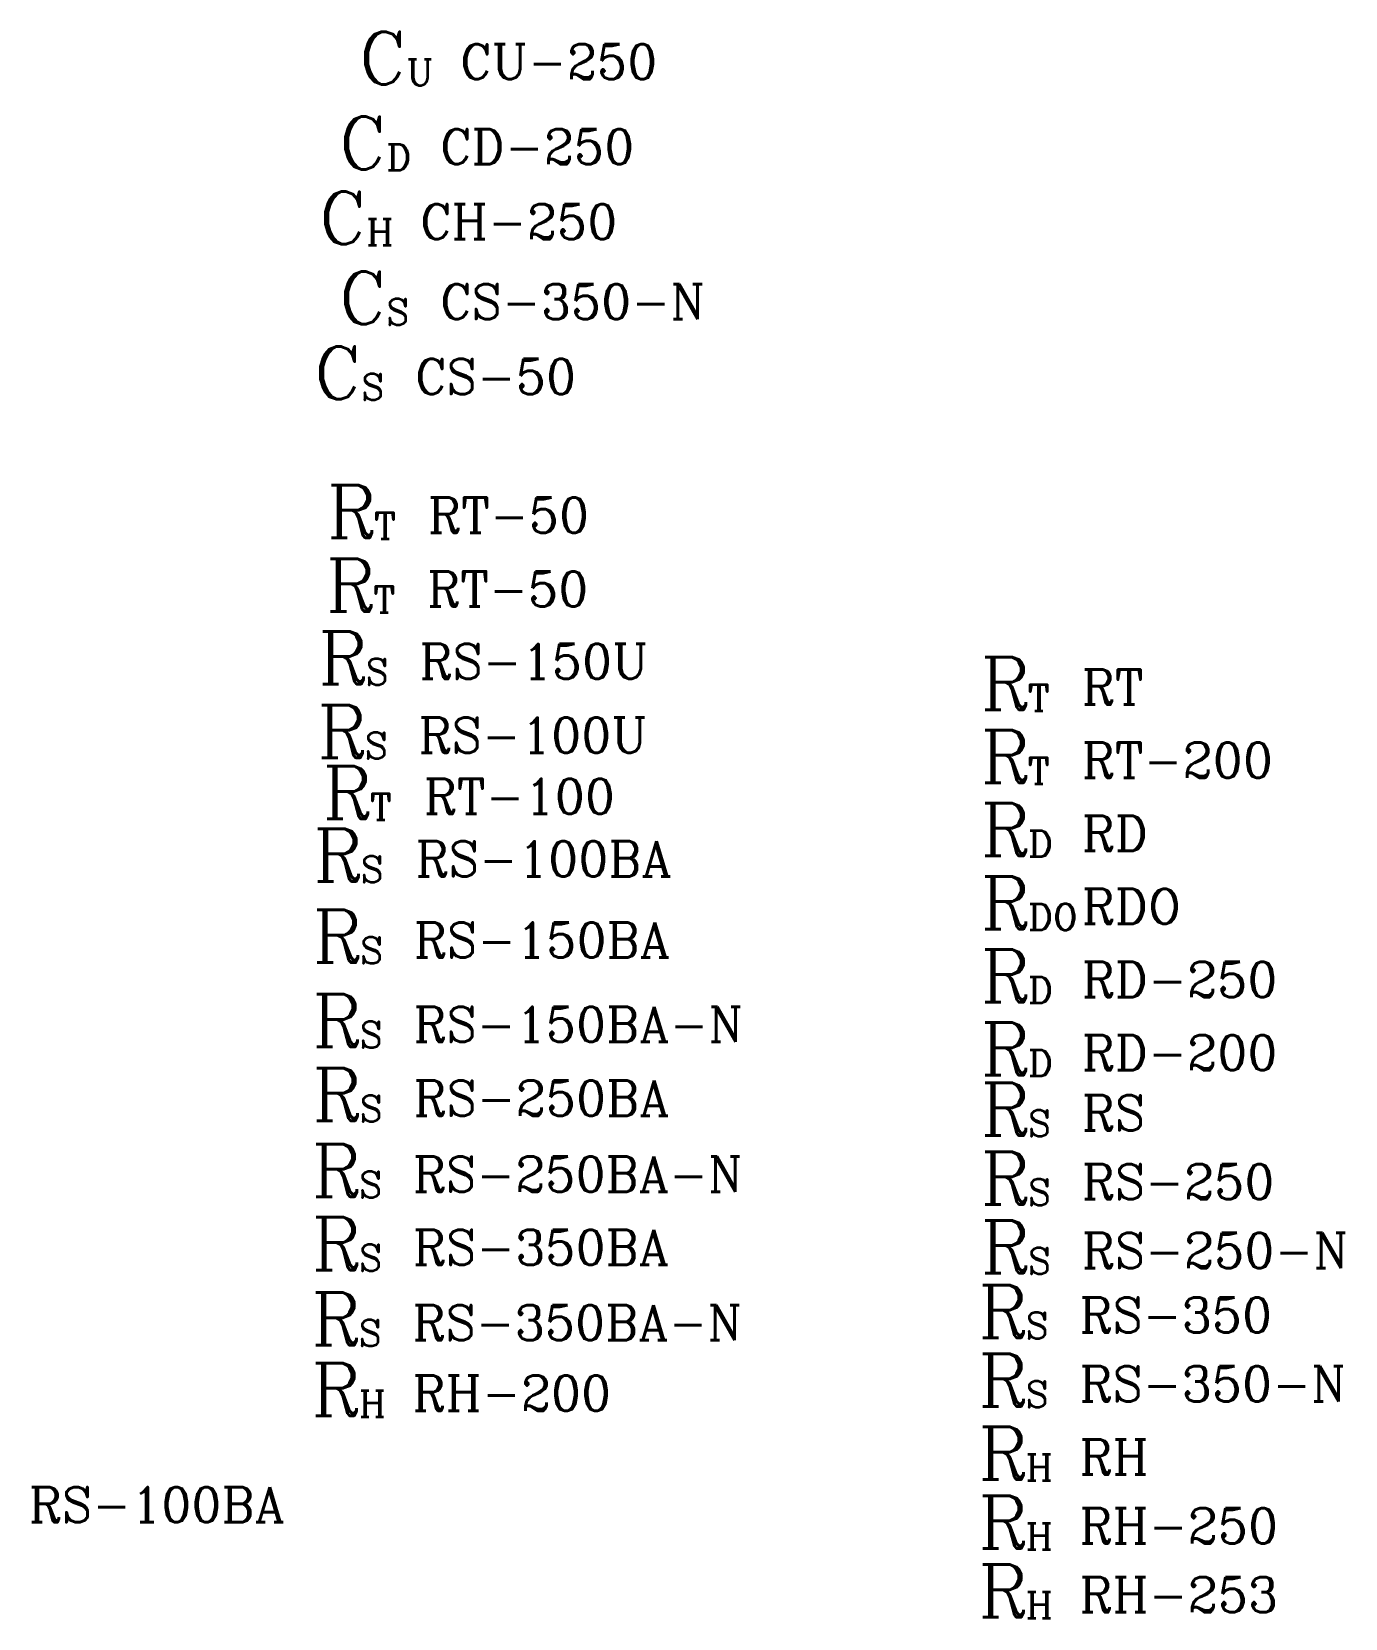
# Paper-space layout 'Resi' of a CAD drawing. Header units: inches. Extents: x 1.72 to 6.3, y -0.66 to 4.87.
import ezdxf

# ---------------------------------------------------------------- set-up
doc = ezdxf.new("R2010")
doc.units = ezdxf.units.IN
doc.header["$MEASUREMENT"] = 0
doc.layers.add('WATTSTOPPER', color=160, linetype='Continuous')
doc.styles.add('FSL12-1', font='complex.shx')
doc.styles.add('WS8th', font='complex.shx', dxfattribs={"height": 0.1875})

# ---------------------------------------------------------------- blocks, each defined once
blk = doc.blocks.new('key_RS-100BA')
at = {"layer": 'WATTSTOPPER', "linetype": 'Continuous', "attachment_point": 1, "style": 'FSL12-1'}
for s, insert, char_height in [('R', (-0.1247, 0.0972), 0.1836), ('S', (0.0408, 0.0019), 0.0918)]:
    blk.add_mtext(s, dxfattribs=dict(at, insert=insert, char_height=char_height))
at = {"layer": 'WATTSTOPPER', "insert": (0.2321, 0.0537), "char_height": 0.1224, "width": 0.522705, "attachment_point": 1, "style": 'WS8th'}
blk.add_mtext('RS-100BA', dxfattribs=at)
blk = doc.blocks.new('key_RS-150BA')
at = {"layer": 'WATTSTOPPER', "linetype": 'Continuous', "attachment_point": 1, "style": 'FSL12-1'}
for s, insert, char_height in [('R', (-0.1247, 0.0972), 0.1836), ('S', (0.0408, 0.0019), 0.0918)]:
    blk.add_mtext(s, dxfattribs=dict(at, insert=insert, char_height=char_height))
at = {"layer": 'WATTSTOPPER', "insert": (0.2277, 0.0537), "char_height": 0.1224, "width": 0.522705, "attachment_point": 1, "style": 'WS8th'}
blk.add_mtext('RS-150BA', dxfattribs=at)
blk = doc.blocks.new('key_RS-150BA-N')
at = {"layer": 'WATTSTOPPER', "linetype": 'Continuous', "attachment_point": 1, "style": 'FSL12-1'}
for s, insert, char_height in [('R', (-0.1247, 0.0972), 0.1836), ('S', (0.0408, 0.0019), 0.0918)]:
    blk.add_mtext(s, dxfattribs=dict(at, insert=insert, char_height=char_height))
at = {"layer": 'WATTSTOPPER', "insert": (0.2277, 0.0537), "char_height": 0.1224, "width": 0.522705, "attachment_point": 1, "style": 'WS8th'}
blk.add_mtext('RS-150BA-N', dxfattribs=at)
blk = doc.blocks.new('key_RS-250BA')
at = {"layer": 'WATTSTOPPER', "linetype": 'Continuous', "attachment_point": 1, "style": 'FSL12-1'}
for s, insert, char_height in [('R', (-0.1247, 0.0972), 0.1836), ('S', (0.0408, 0.0019), 0.0918)]:
    blk.add_mtext(s, dxfattribs=dict(at, insert=insert, char_height=char_height))
at = {"layer": 'WATTSTOPPER', "insert": (0.2277, 0.0537), "char_height": 0.1224, "width": 0.522705, "attachment_point": 1, "style": 'WS8th'}
blk.add_mtext('RS-250BA', dxfattribs=at)
blk = doc.blocks.new('key_RS-250BA-N')
at = {"layer": 'WATTSTOPPER', "linetype": 'Continuous', "attachment_point": 1, "style": 'FSL12-1'}
for s, insert, char_height in [('R', (-0.1247, 0.0972), 0.1836), ('S', (0.0408, 0.0019), 0.0918)]:
    blk.add_mtext(s, dxfattribs=dict(at, insert=insert, char_height=char_height))
at = {"layer": 'WATTSTOPPER', "insert": (0.2277, 0.0537), "char_height": 0.1224, "width": 0.522705, "attachment_point": 1, "style": 'WS8th'}
blk.add_mtext('RS-250BA-N', dxfattribs=at)
blk = doc.blocks.new('key_RS-350BA')
at = {"layer": 'WATTSTOPPER', "linetype": 'Continuous', "attachment_point": 1, "style": 'FSL12-1'}
for s, insert, char_height in [('R', (-0.1247, 0.0972), 0.1836), ('S', (0.0408, 0.0019), 0.0918)]:
    blk.add_mtext(s, dxfattribs=dict(at, insert=insert, char_height=char_height))
at = {"layer": 'WATTSTOPPER', "insert": (0.2277, 0.0537), "char_height": 0.1224, "width": 0.522705, "attachment_point": 1, "style": 'WS8th'}
blk.add_mtext('RS-350BA', dxfattribs=at)
blk = doc.blocks.new('key_RS-350BA-N')
at = {"layer": 'WATTSTOPPER', "linetype": 'Continuous', "attachment_point": 1, "style": 'FSL12-1'}
for s, insert, char_height in [('R', (-0.1247, 0.0972), 0.1836), ('S', (0.0408, 0.0019), 0.0918)]:
    blk.add_mtext(s, dxfattribs=dict(at, insert=insert, char_height=char_height))
at = {"layer": 'WATTSTOPPER', "insert": (0.2277, 0.0537), "char_height": 0.1224, "width": 0.522705, "attachment_point": 1, "style": 'WS8th'}
blk.add_mtext('RS-350BA-N', dxfattribs=at)
blk = doc.blocks.new('key_RH-200')
at = {"layer": 'WATTSTOPPER', "linetype": 'Continuous', "attachment_point": 1, "style": 'FSL12-1'}
for s, insert, char_height in [('R', (-0.1247, 0.0972), 0.1836), ('H', (0.0408, 0.0019), 0.0918)]:
    blk.add_mtext(s, dxfattribs=dict(at, insert=insert, char_height=char_height))
at = {"layer": 'WATTSTOPPER', "insert": (0.2277, 0.0537), "char_height": 0.1224, "width": 0.522705, "attachment_point": 1, "style": 'WS8th'}
blk.add_mtext('RH-200', dxfattribs=at)
blk = doc.blocks.new('key_RS-100U')
at = {"layer": 'WATTSTOPPER', "linetype": 'Continuous', "attachment_point": 1, "style": 'FSL12-1'}
for s, insert, char_height in [('R', (-0.1247, 0.0972), 0.1836), ('S', (0.0408, 0.0019), 0.0918)]:
    blk.add_mtext(s, dxfattribs=dict(at, insert=insert, char_height=char_height))
at = {"layer": 'WATTSTOPPER', "insert": (0.2277, 0.0537), "char_height": 0.1224, "width": 0.481383, "attachment_point": 1, "style": 'WS8th'}
blk.add_mtext('RS-100U', dxfattribs=at)
blk = doc.blocks.new('key_RS-150U')
at = {"layer": 'WATTSTOPPER', "linetype": 'Continuous', "attachment_point": 1, "style": 'FSL12-1'}
for s, insert, char_height in [('R', (-0.1247, 0.0972), 0.1836), ('S', (0.0408, 0.0019), 0.0918)]:
    blk.add_mtext(s, dxfattribs=dict(at, insert=insert, char_height=char_height))
at = {"layer": 'WATTSTOPPER', "insert": (0.2277, 0.0537), "char_height": 0.1224, "width": 0.522705, "attachment_point": 1, "style": 'WS8th'}
blk.add_mtext('RS-150U', dxfattribs=at)
blk = doc.blocks.new('key_RT-50')
at = {"layer": 'WATTSTOPPER', "linetype": 'Continuous', "attachment_point": 1, "style": 'FSL12-1'}
for s, insert, char_height in [('R', (-0.1247, 0.0972), 0.1836), ('T', (0.0408, 0.0019), 0.0918)]:
    blk.add_mtext(s, dxfattribs=dict(at, insert=insert, char_height=char_height))
at = {"layer": 'WATTSTOPPER', "insert": (0.2277, 0.0537), "char_height": 0.1224, "width": 0.522705, "attachment_point": 1, "style": 'WS8th'}
blk.add_mtext('RT-50', dxfattribs=at)
blk = doc.blocks.new('key_RT-100')
at = {"layer": 'WATTSTOPPER', "linetype": 'Continuous', "attachment_point": 1, "style": 'FSL12-1'}
for s, insert, char_height in [('R', (-0.1247, 0.0972), 0.1836), ('T', (0.0408, 0.0019), 0.0918)]:
    blk.add_mtext(s, dxfattribs=dict(at, insert=insert, char_height=char_height))
at = {"layer": 'WATTSTOPPER', "insert": (0.2277, 0.0537), "char_height": 0.1224, "width": 0.522705, "attachment_point": 1, "style": 'WS8th'}
blk.add_mtext('RT-100', dxfattribs=at)
blk = doc.blocks.new('key_RS-250')
at = {"layer": 'WATTSTOPPER', "linetype": 'Continuous', "attachment_point": 1, "style": 'FSL12-1'}
for s, insert, char_height in [('R', (-0.1247, 0.0972), 0.1836), ('S', (0.0408, 0.0019), 0.0918)]:
    blk.add_mtext(s, dxfattribs=dict(at, insert=insert, char_height=char_height))
at = {"layer": 'WATTSTOPPER', "insert": (0.2277, 0.0537), "char_height": 0.1224, "width": 0.522705, "attachment_point": 1, "style": 'WS8th'}
blk.add_mtext('RS-250', dxfattribs=at)
blk = doc.blocks.new('key_RS-250-N')
at = {"layer": 'WATTSTOPPER', "linetype": 'Continuous', "attachment_point": 1, "style": 'FSL12-1'}
for s, insert, char_height in [('R', (-0.1247, 0.0972), 0.1836), ('S', (0.0408, 0.0019), 0.0918)]:
    blk.add_mtext(s, dxfattribs=dict(at, insert=insert, char_height=char_height))
at = {"layer": 'WATTSTOPPER', "insert": (0.2277, 0.0537), "char_height": 0.1224, "width": 0.522705, "attachment_point": 1, "style": 'WS8th'}
blk.add_mtext('RS-250-N', dxfattribs=at)
blk = doc.blocks.new('key_RS-350')
at = {"layer": 'WATTSTOPPER', "linetype": 'Continuous', "attachment_point": 1, "style": 'FSL12-1'}
for s, insert, char_height in [('R', (-0.1247, 0.0972), 0.1836), ('S', (0.0408, 0.0019), 0.0918)]:
    blk.add_mtext(s, dxfattribs=dict(at, insert=insert, char_height=char_height))
at = {"layer": 'WATTSTOPPER', "insert": (0.2277, 0.0537), "char_height": 0.1224, "width": 0.522705, "attachment_point": 1, "style": 'WS8th'}
blk.add_mtext('RS-350', dxfattribs=at)
blk = doc.blocks.new('key_RS-350-N')
at = {"layer": 'WATTSTOPPER', "linetype": 'Continuous', "attachment_point": 1, "style": 'FSL12-1'}
for s, insert, char_height in [('R', (-0.1247, 0.0972), 0.1836), ('S', (0.0408, 0.0019), 0.0918)]:
    blk.add_mtext(s, dxfattribs=dict(at, insert=insert, char_height=char_height))
at = {"layer": 'WATTSTOPPER', "insert": (0.2277, 0.0537), "char_height": 0.1224, "width": 0.522705, "attachment_point": 1, "style": 'WS8th'}
blk.add_mtext('RS-350-N', dxfattribs=at)
blk = doc.blocks.new('key_RH-250')
at = {"layer": 'WATTSTOPPER', "linetype": 'Continuous', "attachment_point": 1, "style": 'FSL12-1'}
for s, insert, char_height in [('R', (-0.1247, 0.0972), 0.1836), ('H', (0.0408, 0.0019), 0.0918)]:
    blk.add_mtext(s, dxfattribs=dict(at, insert=insert, char_height=char_height))
at = {"layer": 'WATTSTOPPER', "insert": (0.2277, 0.0537), "char_height": 0.1224, "width": 0.522705, "attachment_point": 1, "style": 'WS8th'}
blk.add_mtext('RH-250', dxfattribs=at)
blk = doc.blocks.new('key_RH-253')
at = {"layer": 'WATTSTOPPER', "linetype": 'Continuous', "attachment_point": 1, "style": 'FSL12-1'}
for s, insert, char_height in [('R', (-0.1247, 0.0972), 0.1836), ('H', (0.0408, 0.0019), 0.0918)]:
    blk.add_mtext(s, dxfattribs=dict(at, insert=insert, char_height=char_height))
at = {"layer": 'WATTSTOPPER', "insert": (0.2277, 0.0537), "char_height": 0.1224, "width": 0.522705, "attachment_point": 1, "style": 'WS8th'}
blk.add_mtext('RH-253', dxfattribs=at)
blk = doc.blocks.new('key_RT-200')
at = {"layer": 'WATTSTOPPER', "linetype": 'Continuous', "attachment_point": 1, "style": 'FSL12-1'}
for s, insert, char_height in [('R', (-0.1247, 0.0972), 0.1836), ('T', (0.0408, 0.0019), 0.0918)]:
    blk.add_mtext(s, dxfattribs=dict(at, insert=insert, char_height=char_height))
at = {"layer": 'WATTSTOPPER', "insert": (0.2277, 0.0537), "char_height": 0.1224, "width": 0.522705, "attachment_point": 1, "style": 'WS8th'}
blk.add_mtext('RT-200', dxfattribs=at)
blk = doc.blocks.new('key_RD-200')
at = {"layer": 'WATTSTOPPER', "linetype": 'Continuous', "attachment_point": 1, "style": 'FSL12-1'}
for s, insert, char_height in [('R', (-0.1247, 0.0972), 0.1836), ('D', (0.0408, 0.0019), 0.0918)]:
    blk.add_mtext(s, dxfattribs=dict(at, insert=insert, char_height=char_height))
at = {"layer": 'WATTSTOPPER', "insert": (0.2277, 0.0537), "char_height": 0.1224, "width": 0.522705, "attachment_point": 1, "style": 'WS8th'}
blk.add_mtext('RD-200', dxfattribs=at)
blk = doc.blocks.new('key_RD-250')
at = {"layer": 'WATTSTOPPER', "linetype": 'Continuous', "attachment_point": 1, "style": 'FSL12-1'}
for s, insert, char_height in [('R', (-0.1247, 0.0972), 0.1836), ('D', (0.0408, 0.0019), 0.0918)]:
    blk.add_mtext(s, dxfattribs=dict(at, insert=insert, char_height=char_height))
at = {"layer": 'WATTSTOPPER', "insert": (0.2277, 0.0537), "char_height": 0.1224, "width": 0.522705, "attachment_point": 1, "style": 'WS8th'}
blk.add_mtext('RD-250', dxfattribs=at)
blk = doc.blocks.new('key_CS-50')
at = {"layer": 'WATTSTOPPER', "linetype": 'Continuous', "attachment_point": 1, "style": 'FSL12-1'}
for s, insert, char_height in [('C', (-0.1247, 0.0972), 0.1836), ('S', (0.0408, 0.0019), 0.0918)]:
    blk.add_mtext(s, dxfattribs=dict(at, insert=insert, char_height=char_height))
at = {"layer": 'WATTSTOPPER', "insert": (0.2277, 0.0537), "char_height": 0.1224, "width": 0.522705, "attachment_point": 1, "style": 'WS8th'}
blk.add_mtext('CS-50', dxfattribs=at)
blk = doc.blocks.new('key_CS-350-N')
at = {"layer": 'WATTSTOPPER', "linetype": 'Continuous', "attachment_point": 1, "style": 'FSL12-1'}
for s, insert, char_height in [('C', (-0.1247, 0.0972), 0.1836), ('S', (0.0408, 0.0019), 0.0918)]:
    blk.add_mtext(s, dxfattribs=dict(at, insert=insert, char_height=char_height))
at = {"layer": 'WATTSTOPPER', "insert": (0.2277, 0.0537), "char_height": 0.1224, "width": 0.522705, "attachment_point": 1, "style": 'WS8th'}
blk.add_mtext('CS-350-N', dxfattribs=at)
blk = doc.blocks.new('key_CH-250')
at = {"layer": 'WATTSTOPPER', "linetype": 'Continuous', "attachment_point": 1, "style": 'FSL12-1'}
for s, insert, char_height in [('C', (-0.1247, 0.0972), 0.1836), ('H', (0.0408, 0.0019), 0.0918)]:
    blk.add_mtext(s, dxfattribs=dict(at, insert=insert, char_height=char_height))
at = {"layer": 'WATTSTOPPER', "insert": (0.2277, 0.0537), "char_height": 0.1224, "width": 0.522705, "attachment_point": 1, "style": 'WS8th'}
blk.add_mtext('CH-250', dxfattribs=at)
blk = doc.blocks.new('key_CD-250')
at = {"layer": 'WATTSTOPPER', "linetype": 'Continuous', "attachment_point": 1, "style": 'FSL12-1'}
for s, insert, char_height in [('C', (-0.1247, 0.0972), 0.1836), ('D', (0.0408, 0.0019), 0.0918)]:
    blk.add_mtext(s, dxfattribs=dict(at, insert=insert, char_height=char_height))
at = {"layer": 'WATTSTOPPER', "insert": (0.2277, 0.0537), "char_height": 0.1224, "width": 0.522705, "attachment_point": 1, "style": 'WS8th'}
blk.add_mtext('CD-250', dxfattribs=at)
blk = doc.blocks.new('key_CU-250')
at = {"layer": 'WATTSTOPPER', "linetype": 'Continuous', "attachment_point": 1, "style": 'FSL12-1'}
for s, insert, char_height in [('C', (-0.1247, 0.0972), 0.1836), ('U', (0.0408, 0.0019), 0.0918)]:
    blk.add_mtext(s, dxfattribs=dict(at, insert=insert, char_height=char_height))
at = {"layer": 'WATTSTOPPER', "insert": (0.2277, 0.0537), "char_height": 0.1224, "width": 0.522705, "attachment_point": 1, "style": 'WS8th'}
blk.add_mtext('CU-250', dxfattribs=at)
blk = doc.blocks.new('key_RD')
at = {"layer": 'WATTSTOPPER', "linetype": 'Continuous', "attachment_point": 1, "style": 'FSL12-1'}
for s, insert, char_height in [('R', (-0.1247, 0.0972), 0.1836), ('D', (0.0408, 0.0019), 0.0918)]:
    blk.add_mtext(s, dxfattribs=dict(at, insert=insert, char_height=char_height))
at = {"layer": 'WATTSTOPPER', "insert": (0.2277, 0.0537), "char_height": 0.1224, "width": 0.522705, "attachment_point": 1, "style": 'WS8th'}
blk.add_mtext('RD', dxfattribs=at)
blk = doc.blocks.new('key_RS')
at = {"layer": 'WATTSTOPPER', "linetype": 'Continuous', "attachment_point": 1, "style": 'FSL12-1'}
for s, insert, char_height in [('R', (-0.1247, 0.0972), 0.1836), ('S', (0.0408, 0.0019), 0.0918)]:
    blk.add_mtext(s, dxfattribs=dict(at, insert=insert, char_height=char_height))
at = {"layer": 'WATTSTOPPER', "insert": (0.2277, 0.0537), "char_height": 0.1224, "width": 0.522705, "attachment_point": 1, "style": 'WS8th'}
blk.add_mtext('RS', dxfattribs=at)
blk = doc.blocks.new('key_RH')
at = {"layer": 'WATTSTOPPER', "linetype": 'Continuous', "attachment_point": 1, "style": 'FSL12-1'}
for s, insert, char_height in [('R', (-0.1247, 0.0972), 0.1836), ('H', (0.0408, 0.0019), 0.0918)]:
    blk.add_mtext(s, dxfattribs=dict(at, insert=insert, char_height=char_height))
at = {"layer": 'WATTSTOPPER', "insert": (0.2277, 0.0537), "char_height": 0.1224, "width": 0.522705, "attachment_point": 1, "style": 'WS8th'}
blk.add_mtext('RH', dxfattribs=at)
blk = doc.blocks.new('key_RT')
at = {"layer": 'WATTSTOPPER', "linetype": 'Continuous', "attachment_point": 1, "style": 'FSL12-1'}
for s, insert, char_height in [('R', (-0.1247, 0.0972), 0.1836), ('T', (0.0408, 0.0019), 0.0918)]:
    blk.add_mtext(s, dxfattribs=dict(at, insert=insert, char_height=char_height))
at = {"layer": 'WATTSTOPPER', "insert": (0.2277, 0.0537), "char_height": 0.1224, "width": 0.522705, "attachment_point": 1, "style": 'WS8th'}
blk.add_mtext('RT', dxfattribs=at)
blk = doc.blocks.new('key_RDO')
at = {"layer": 'WATTSTOPPER', "linetype": 'Continuous', "attachment_point": 1, "style": 'FSL12-1'}
for s, insert, char_height in [('R', (-0.1247, 0.0972), 0.1836), ('DO', (0.0408, 0.0019), 0.0918)]:
    blk.add_mtext(s, dxfattribs=dict(at, insert=insert, char_height=char_height))
at = {"layer": 'WATTSTOPPER', "insert": (0.2277, 0.0537), "char_height": 0.1224, "width": 0.522705, "attachment_point": 1, "style": 'WS8th'}
blk.add_mtext('RDO', dxfattribs=at)

psp = doc.layouts.new('Resi')

# ---------------------------------------------------------------- block references
at = {"layer": 'WATTSTOPPER'}
for name, p in [('key_CU-250', (2.9845, 4.7738)), ('key_CD-250', (2.9148, 4.4778)), ('key_CH-250', (2.8451, 4.2166)), ('key_CS-350-N', (2.9148, 3.938)), ('key_CS-50', (2.8277, 3.6768)), ('key_RT-50', (2.8729, 3.1937)), ('key_RT-50', (2.8701, 2.9366)), ('key_RS-150U', (2.8429, 2.684)), ('key_RT', (5.1502, 2.5946)), ('key_RS-100U', (2.8401, 2.4269)), ('key_RT-200', (5.1502, 2.3398)), ('key_RT-100', (2.8581, 2.2139)), ('key_RD', (5.1502, 2.085)), ('key_RS-100BA', (2.8254, 1.9959)), ('key_RDO', (5.1502, 1.8301)), ('key_RS-150BA', (2.8237, 1.7131)), ('key_RD-250', (5.1502, 1.5753)), ('key_RS-150BA-N', (2.822, 1.4193)), ('key_RD-200', (5.1502, 1.3205)), ('key_RS-250BA', (2.822, 1.1619)), ('key_RS', (5.1502, 1.1106)), ('key_RS-250BA-N', (2.8203, 0.897)), ('key_RS-250', (5.1502, 0.8707)), ('key_RS-350BA', (2.8203, 0.6419)), ('key_RS-250-N', (5.1502, 0.6309)), ('key_RS-350', (5.142, 0.406)), ('key_RS-350BA-N', (2.8186, 0.3796)), ('key_RH-200', (2.8186, 0.1338)), ('key_RS-350-N', (5.142, 0.1662)), ('key_RH', (5.142, -0.0887)), ('key_RH-250', (5.142, -0.3285)), ('key_RH-253', (5.142, -0.5684))]:
    psp.add_blockref(name, p, dxfattribs=at)

# ---------------------------------------------------------------- texts
at = {"layer": 'WATTSTOPPER', "insert": (1.7098, -0.2011), "char_height": 0.1224, "width": 0.522705, "attachment_point": 1, "style": 'WS8th'}
psp.add_mtext('RS-100BA', dxfattribs=at)

doc.saveas('drawing.dxf')
